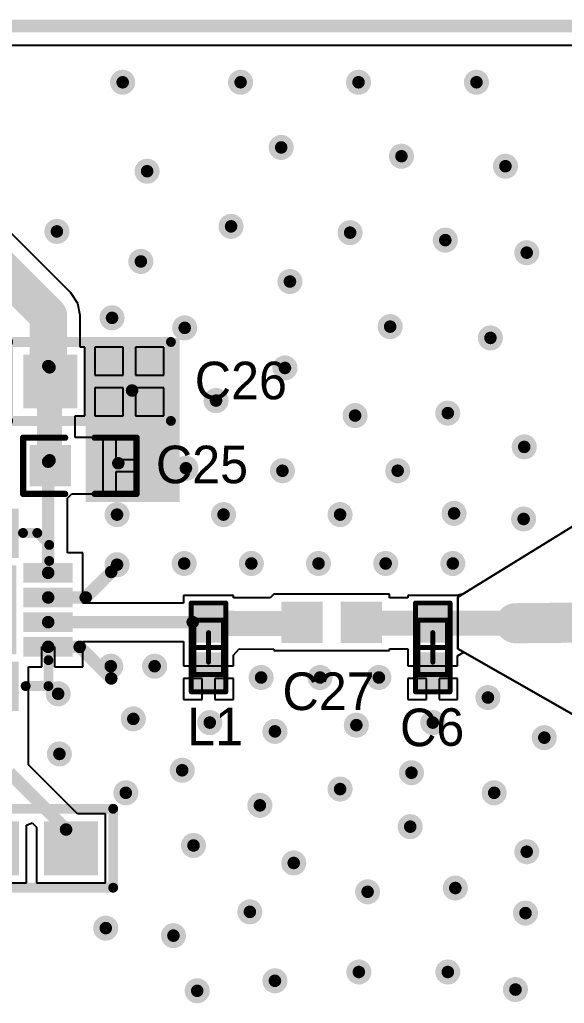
# Model space of a CAD drawing. Header units: millimetres. Extents: x 290 to 416, y 396 to 474.
# Drawn here: x 375.9 to 386.94, y 453.52 to 473.45 of the extents above; entities that cross this region are included whole.
import ezdxf

# ---------------------------------------------------------------- set-up
doc = ezdxf.new("R2010")
doc.units = ezdxf.units.MM
for name, color, linetype in [('BottomLayer', 5, 'Continuous'), ('BottomSolder', 6, 'Continuous'), ('KeepOutLayer', 6, 'Continuous'), ('Mechanical13', 56, 'Continuous'), ('Mechanical15', 56, 'Continuous'), ('MultiLayer', 9, 'Continuous'), ('TopLayer', 1, 'Continuous'), ('TopOverlay', 2, 'Continuous'), ('TopPaste', 8, 'Continuous'), ('TopSolder', 216, 'Continuous'), ('ViaHoleLayer', 16, 'Continuous')]:
    doc.layers.add(name, color=color, linetype=linetype)

# ---------------------------------------------------------------- blocks, each defined once
blk = doc.blocks.new('0402_20')
at = {"layer": 'TopLayer'}
for points in [[(0.42, -2.369), (0.42, -1.734), (-0.215, -2.369), (-0.215, -1.734)], [(0.42, -3.568), (0.42, -2.933), (-0.215, -3.568), (-0.215, -2.933)]]:
    blk.add_solid(points, dxfattribs=at)
at = {"layer": 'TopOverlay', "const_width": 0.127}
for points in [[(-0.47, -1.5), (-0.47, -2.351)], [(-0.47, -1.5), (0.67, -1.5)], [(0.67, -1.5), (0.67, -2.351)], [(-0.47, -2.951), (-0.47, -3.8)], [(0.67, -2.951), (0.67, -3.8)], [(-0.47, -3.8), (0.67, -3.8)]]:
    blk.add_lwpolyline(points, dxfattribs=at)
at = {"layer": 'TopOverlay', "const_width": 0.0635}
for points in [[(-0.502, -1.5, 1), (-0.438, -1.5, 1)], [(-0.502, -1.5, 1), (-0.438, -1.5, 1)], [(0.638, -1.5, 1), (0.702, -1.5, 1)], [(0.638, -1.5, 1), (0.702, -1.5, 1)], [(-0.502, -2.351, 1), (-0.438, -2.351, 1)], [(0.638, -2.351, 1), (0.702, -2.351, 1)], [(-0.502, -2.951, 1), (-0.438, -2.951, 1)], [(0.638, -2.951, 1), (0.702, -2.951, 1)], [(-0.502, -3.8, 1), (-0.438, -3.8, 1)], [(-0.502, -3.8, 1), (-0.438, -3.8, 1)], [(0.638, -3.8, 1), (0.702, -3.8, 1)], [(0.638, -3.8, 1), (0.702, -3.8, 1)]]:
    blk.add_lwpolyline(points, format="xyb", close=True, dxfattribs=at)
at = {"layer": 'TopPaste'}
for points in [[(0.42, -2.369), (0.42, -1.734), (-0.215, -2.369), (-0.215, -1.734)], [(0.42, -3.568), (0.42, -2.933), (-0.215, -3.568), (-0.215, -2.933)]]:
    blk.add_solid(points, dxfattribs=at)
at = {"layer": 'TopSolder'}
for points in [[(0.522, -2.47), (0.522, -1.632), (-0.316, -2.47), (-0.316, -1.632)], [(0.522, -3.67), (0.522, -2.832), (-0.316, -3.67), (-0.316, -2.832)]]:
    blk.add_solid(points, dxfattribs=at)
blk = doc.blocks.new('0603_21')
at = {"layer": 'TopLayer'}
for points in [[(0.553, -1.201), (0.553, -0.312), (-0.336, -1.201), (-0.336, -0.312)], [(0.553, -2.8), (0.553, -1.911), (-0.336, -2.8), (-0.336, -1.911)]]:
    blk.add_solid(points, dxfattribs=at)
at = {"layer": 'TopOverlay', "const_width": 0.2}
for points in [[(-0.692, 0.1), (0.908, 0.1)], [(-0.692, 0.1), (-0.692, -3.2)], [(0.908, 0.1), (0.908, -3.2)], [(-0.692, -3.2), (0.908, -3.2)]]:
    blk.add_lwpolyline(points, dxfattribs=at)
at = {"layer": 'TopOverlay', "const_width": 0.1}
for points in [[(-0.742, 0.1, 1), (-0.642, 0.1, 1)], [(-0.742, 0.1, 1), (-0.642, 0.1, 1)], [(0.858, 0.1, 1), (0.958, 0.1, 1)], [(0.858, 0.1, 1), (0.958, 0.1, 1)], [(-0.742, -3.2, 1), (-0.642, -3.2, 1)], [(-0.742, -3.2, 1), (-0.642, -3.2, 1)], [(0.858, -3.2, 1), (0.958, -3.2, 1)], [(0.858, -3.2, 1), (0.958, -3.2, 1)]]:
    blk.add_lwpolyline(points, format="xyb", close=True, dxfattribs=at)
at = {"layer": 'TopPaste'}
for points in [[(0.553, -1.201), (0.553, -0.312), (-0.336, -1.201), (-0.336, -0.312)], [(0.553, -2.8), (0.553, -1.911), (-0.336, -2.8), (-0.336, -1.911)]]:
    blk.add_solid(points, dxfattribs=at)
at = {"layer": 'TopSolder'}
for points in [[(0.654, -1.302), (0.654, -0.21), (-0.438, -1.302), (-0.438, -0.21)], [(0.654, -2.902), (0.654, -1.81), (-0.438, -2.902), (-0.438, -1.81)]]:
    blk.add_solid(points, dxfattribs=at)
blk = doc.blocks.new('_______0402_22')
at = {"layer": 'TopLayer'}
for points in [[(0.42, -0.413), (0.42, 0.222), (-0.215, -0.413), (-0.215, 0.222)], [(0.42, -1.613), (0.42, -0.978), (-0.215, -1.613), (-0.215, -0.978)]]:
    blk.add_solid(points, dxfattribs=at)
at = {"layer": 'TopPaste'}
for points in [[(0.42, -0.413), (0.42, 0.222), (-0.215, -0.413), (-0.215, 0.222)], [(0.42, -1.613), (0.42, -0.978), (-0.215, -1.613), (-0.215, -0.978)]]:
    blk.add_solid(points, dxfattribs=at)
at = {"layer": 'TopSolder'}
for points in [[(0.522, -0.514), (0.522, 0.324), (-0.316, -0.514), (-0.316, 0.324)], [(0.522, -1.714), (0.522, -0.876), (-0.316, -1.714), (-0.316, -0.876)]]:
    blk.add_solid(points, dxfattribs=at)
blk = doc.blocks.new('0603_27')
at = {"layer": 'TopLayer'}
for points in [[(0.553, -1.201), (0.553, -0.312), (-0.336, -1.201), (-0.336, -0.312)], [(0.553, -2.8), (0.553, -1.911), (-0.336, -2.8), (-0.336, -1.911)]]:
    blk.add_solid(points, dxfattribs=at)
at = {"layer": 'TopOverlay', "const_width": 0.2}
for points in [[(0.908, 0.1), (-0.692, 0.1)], [(-0.692, -3.2), (-0.692, 0.1)], [(0.908, -3.2), (0.908, 0.1)], [(0.908, -3.2), (-0.692, -3.2)]]:
    blk.add_lwpolyline(points, dxfattribs=at)
at = {"layer": 'TopOverlay', "const_width": 0.1}
for points in [[(-0.742, 0.1, 1), (-0.642, 0.1, 1)], [(-0.742, 0.1, 1), (-0.642, 0.1, 1)], [(0.858, 0.1, 1), (0.958, 0.1, 1)], [(0.858, 0.1, 1), (0.958, 0.1, 1)], [(-0.742, -3.2, 1), (-0.642, -3.2, 1)], [(-0.742, -3.2, 1), (-0.642, -3.2, 1)], [(0.858, -3.2, 1), (0.958, -3.2, 1)], [(0.858, -3.2, 1), (0.958, -3.2, 1)]]:
    blk.add_lwpolyline(points, format="xyb", close=True, dxfattribs=at)
at = {"layer": 'TopPaste'}
for points in [[(0.553, -1.201), (0.553, -0.312), (-0.336, -1.201), (-0.336, -0.312)], [(0.553, -2.8), (0.553, -1.911), (-0.336, -2.8), (-0.336, -1.911)]]:
    blk.add_solid(points, dxfattribs=at)
at = {"layer": 'TopSolder'}
for points in [[(0.654, -1.302), (0.654, -0.21), (-0.438, -1.302), (-0.438, -0.21)], [(0.654, -2.902), (0.654, -1.81), (-0.438, -2.902), (-0.438, -1.81)]]:
    blk.add_solid(points, dxfattribs=at)
blk = doc.blocks.new('QFN16_38')
at = {"layer": 'TopLayer'}
for points in [[(-0.596, 1.085), (-0.596, 1.985), (-0.896, 1.085), (-0.896, 1.985)], [(-0.096, 1.085), (-0.096, 1.985), (-0.396, 1.085), (-0.396, 1.985)], [(0.404, 1.085), (0.404, 1.985), (0.104, 1.085), (0.104, 1.985)], [(0.904, 1.085), (0.904, 1.985), (0.604, 1.085), (0.604, 1.985)], [(-1.096, 0.885), (-1.996, 0.885), (-1.096, 0.585), (-1.996, 0.585)], [(2.004, 0.885), (1.104, 0.885), (2.004, 0.585), (1.104, 0.585)], [(0.804, -0.815), (0.804, 0.785), (-0.796, -0.815), (-0.796, 0.785)], [(-1.096, 0.385), (-1.996, 0.385), (-1.096, 0.085), (-1.996, 0.085)], [(2.004, 0.385), (1.104, 0.385), (2.004, 0.085), (1.104, 0.085)], [(-1.096, -0.115), (-1.996, -0.115), (-1.096, -0.415), (-1.996, -0.415)], [(2.004, -0.115), (1.104, -0.115), (2.004, -0.415), (1.104, -0.415)], [(-1.096, -0.615), (-1.996, -0.615), (-1.096, -0.915), (-1.996, -0.915)], [(2.004, -0.615), (1.104, -0.615), (2.004, -0.915), (1.104, -0.915)], [(-0.596, -2.015), (-0.596, -1.115), (-0.896, -2.015), (-0.896, -1.115)], [(-0.096, -2.015), (-0.096, -1.115), (-0.396, -2.015), (-0.396, -1.115)], [(0.404, -2.015), (0.404, -1.115), (0.104, -2.015), (0.104, -1.115)], [(0.904, -2.015), (0.904, -1.115), (0.604, -2.015), (0.604, -1.115)]]:
    blk.add_solid(points, dxfattribs=at)
at = {"layer": 'TopOverlay', "const_width": 0.2}
for points in [[(-1.554, 1.315), (-1.312, 1.557)], [(-0.987, 1.557), (-1.312, 1.557)], [(1.55, 1.541), (1.024, 1.541)], [(1.55, 1.079), (1.55, 1.541)], [(-1.554, 1.025), (-1.554, 1.315)], [(-1.542, -1.578), (-1.542, -1.054)], [(1.559, -1.568), (1.559, -1.091)], [(-1.032, -1.578), (-1.542, -1.578)], [(1.559, -1.568), (1.016, -1.568)]]:
    blk.add_lwpolyline(points, dxfattribs=at)
at = {"layer": 'TopOverlay', "const_width": 0.1}
for points in [[(-1.362, 1.557, 1), (-1.262, 1.557, 1)], [(-1.362, 1.557, 1), (-1.262, 1.557, 1)], [(-1.037, 1.557, 1), (-0.937, 1.557, 1)], [(0.974, 1.541, 1), (1.074, 1.541, 1)], [(1.5, 1.541, 1), (1.6, 1.541, 1)], [(1.5, 1.541, 1), (1.6, 1.541, 1)], [(-1.604, 1.315, 1), (-1.504, 1.315, 1)], [(-1.604, 1.315, 1), (-1.504, 1.315, 1)], [(-1.604, 1.025, 1), (-1.504, 1.025, 1)], [(1.5, 1.079, 1), (1.6, 1.079, 1)], [(-1.592, -1.054, 1), (-1.492, -1.054, 1)], [(1.509, -1.091, 1), (1.609, -1.091, 1)], [(-1.592, -1.578, 1), (-1.492, -1.578, 1)], [(-1.592, -1.578, 1), (-1.492, -1.578, 1)], [(-1.082, -1.578, 1), (-0.982, -1.578, 1)], [(0.966, -1.568, 1), (1.066, -1.568, 1)], [(1.509, -1.568, 1), (1.609, -1.568, 1)], [(1.509, -1.568, 1), (1.609, -1.568, 1)]]:
    blk.add_lwpolyline(points, format="xyb", close=True, dxfattribs=at)
at = {"layer": 'TopPaste'}
blk.add_solid([(0.804, -0.815), (0.804, 0.785), (-0.796, -0.815), (-0.796, 0.785)], dxfattribs=at)
at = {"layer": 'TopSolder'}
for points in [[(-0.546, 1.035), (-0.546, 2.035), (-0.946, 1.035), (-0.946, 2.035)], [(-0.046, 1.035), (-0.046, 2.035), (-0.446, 1.035), (-0.446, 2.035)], [(0.454, 1.035), (0.454, 2.035), (0.054, 1.035), (0.054, 2.035)], [(0.954, 1.035), (0.954, 2.035), (0.554, 1.035), (0.554, 2.035)], [(-1.046, 0.935), (-2.046, 0.935), (-1.046, 0.535), (-2.046, 0.535)], [(0.906, -0.916), (0.906, 0.887), (-0.898, -0.916), (-0.898, 0.887)], [(1.054, 0.535), (2.054, 0.535), (1.054, 0.935), (2.054, 0.935)], [(-1.046, 0.435), (-2.046, 0.435), (-1.046, 0.035), (-2.046, 0.035)], [(1.054, 0.035), (2.054, 0.035), (1.054, 0.435), (2.054, 0.435)], [(-1.046, -0.065), (-2.046, -0.065), (-1.046, -0.465), (-2.046, -0.465)], [(1.054, -0.465), (2.054, -0.465), (1.054, -0.065), (2.054, -0.065)], [(-1.046, -0.565), (-2.046, -0.565), (-1.046, -0.965), (-2.046, -0.965)], [(1.054, -0.965), (2.054, -0.965), (1.054, -0.565), (2.054, -0.565)], [(-0.946, -1.065), (-0.946, -2.065), (-0.546, -1.065), (-0.546, -2.065)], [(-0.446, -1.065), (-0.446, -2.065), (-0.046, -1.065), (-0.046, -2.065)], [(0.054, -1.065), (0.054, -2.065), (0.454, -1.065), (0.454, -2.065)], [(0.554, -1.065), (0.554, -2.065), (0.954, -1.065), (0.954, -2.065)]]:
    blk.add_solid(points, dxfattribs=at)
blk = doc.blocks.new('0402_48')
at = {"layer": 'Mechanical13', "const_width": 0.1}
for points in [[(-0.55, 0.3), (0.55, 0.3)], [(-0.55, 0.3), (-0.55, -0.3)], [(0.55, 0.3), (0.55, -0.3)], [(-0.55, -0.3), (0.55, -0.3)]]:
    blk.add_lwpolyline(points, dxfattribs=at)
at = {"layer": 'Mechanical13', "const_width": 0.05}
for points in [[(-0.575, 0.3, 1), (-0.525, 0.3, 1)], [(-0.575, 0.3, 1), (-0.525, 0.3, 1)], [(0.525, 0.3, 1), (0.575, 0.3, 1)], [(0.525, 0.3, 1), (0.575, 0.3, 1)], [(-0.575, -0.3, 1), (-0.525, -0.3, 1)], [(-0.575, -0.3, 1), (-0.525, -0.3, 1)], [(0.525, -0.3, 1), (0.575, -0.3, 1)], [(0.525, -0.3, 1), (0.575, -0.3, 1)]]:
    blk.add_lwpolyline(points, format="xyb", close=True, dxfattribs=at)
at = {"layer": 'Mechanical15', "const_width": 0.1}
for points in [[(-0.9, 0.35), (0.9, 0.35)], [(-0.9, 0.35), (-0.9, -0.35)], [(0.9, 0.35), (0.9, -0.35)], [(0, 0.3), (0, -0.3)], [(-0.3, 0), (0.3, 0)], [(-0.9, -0.35), (0.9, -0.35)]]:
    blk.add_lwpolyline(points, dxfattribs=at)
at = {"layer": 'Mechanical15', "const_width": 0.05}
for points in [[(-0.925, 0.35, 1), (-0.875, 0.35, 1)], [(-0.925, 0.35, 1), (-0.875, 0.35, 1)], [(0.875, 0.35, 1), (0.925, 0.35, 1)], [(0.875, 0.35, 1), (0.925, 0.35, 1)], [(-0.025, 0.3, 1), (0.025, 0.3, 1)], [(-0.325, 0, 1), (-0.275, 0, 1)], [(0.275, 0, 1), (0.325, 0, 1)], [(-0.925, -0.35, 1), (-0.875, -0.35, 1)], [(-0.925, -0.35, 1), (-0.875, -0.35, 1)], [(-0.025, -0.3, 1), (0.025, -0.3, 1)], [(0.875, -0.35, 1), (0.925, -0.35, 1)], [(0.875, -0.35, 1), (0.925, -0.35, 1)]]:
    blk.add_lwpolyline(points, format="xyb", close=True, dxfattribs=at)
at = {"layer": 'TopLayer'}
for points in [[(-0.2, -0.25), (-0.2, 0.25), (-0.8, -0.25), (-0.8, 0.25)], [(0.8, -0.25), (0.8, 0.25), (0.2, -0.25), (0.2, 0.25)]]:
    blk.add_solid(points, dxfattribs=at)
at = {"layer": 'TopPaste'}
for points in [[(-0.2, -0.25), (-0.2, 0.25), (-0.8, -0.25), (-0.8, 0.25)], [(0.8, -0.25), (0.8, 0.25), (0.2, -0.25), (0.2, 0.25)]]:
    blk.add_solid(points, dxfattribs=at)
at = {"layer": 'TopSolder'}
for points in [[(-0.098, -0.352), (-0.098, 0.352), (-0.902, -0.352), (-0.902, 0.352)], [(0.902, -0.352), (0.902, 0.352), (0.098, -0.352), (0.098, 0.352)]]:
    blk.add_solid(points, dxfattribs=at)
blk = doc.blocks.new('0402_49')
at = {"layer": 'Mechanical13', "const_width": 0.1}
for points in [[(-0.55, 0.3), (0.55, 0.3)], [(-0.55, 0.3), (-0.55, -0.3)], [(0.55, 0.3), (0.55, -0.3)], [(-0.55, -0.3), (0.55, -0.3)]]:
    blk.add_lwpolyline(points, dxfattribs=at)
at = {"layer": 'Mechanical13', "const_width": 0.05}
for points in [[(-0.575, 0.3, 1), (-0.525, 0.3, 1)], [(-0.575, 0.3, 1), (-0.525, 0.3, 1)], [(0.525, 0.3, 1), (0.575, 0.3, 1)], [(0.525, 0.3, 1), (0.575, 0.3, 1)], [(-0.575, -0.3, 1), (-0.525, -0.3, 1)], [(-0.575, -0.3, 1), (-0.525, -0.3, 1)], [(0.525, -0.3, 1), (0.575, -0.3, 1)], [(0.525, -0.3, 1), (0.575, -0.3, 1)]]:
    blk.add_lwpolyline(points, format="xyb", close=True, dxfattribs=at)
at = {"layer": 'Mechanical15', "const_width": 0.1}
for points in [[(-0.9, 0.35), (0.9, 0.35)], [(-0.9, 0.35), (-0.9, -0.35)], [(0.9, 0.35), (0.9, -0.35)], [(0, 0.3), (0, -0.3)], [(-0.3, 0), (0.3, 0)], [(-0.9, -0.35), (0.9, -0.35)]]:
    blk.add_lwpolyline(points, dxfattribs=at)
at = {"layer": 'Mechanical15', "const_width": 0.05}
for points in [[(-0.925, 0.35, 1), (-0.875, 0.35, 1)], [(-0.925, 0.35, 1), (-0.875, 0.35, 1)], [(0.875, 0.35, 1), (0.925, 0.35, 1)], [(0.875, 0.35, 1), (0.925, 0.35, 1)], [(-0.025, 0.3, 1), (0.025, 0.3, 1)], [(-0.325, 0, 1), (-0.275, 0, 1)], [(0.275, 0, 1), (0.325, 0, 1)], [(-0.925, -0.35, 1), (-0.875, -0.35, 1)], [(-0.925, -0.35, 1), (-0.875, -0.35, 1)], [(-0.025, -0.3, 1), (0.025, -0.3, 1)], [(0.875, -0.35, 1), (0.925, -0.35, 1)], [(0.875, -0.35, 1), (0.925, -0.35, 1)]]:
    blk.add_lwpolyline(points, format="xyb", close=True, dxfattribs=at)
at = {"layer": 'TopLayer'}
for points in [[(-0.2, -0.25), (-0.2, 0.25), (-0.8, -0.25), (-0.8, 0.25)], [(0.8, -0.25), (0.8, 0.25), (0.2, -0.25), (0.2, 0.25)]]:
    blk.add_solid(points, dxfattribs=at)
at = {"layer": 'TopPaste'}
for points in [[(-0.2, -0.25), (-0.2, 0.25), (-0.8, -0.25), (-0.8, 0.25)], [(0.8, -0.25), (0.8, 0.25), (0.2, -0.25), (0.2, 0.25)]]:
    blk.add_solid(points, dxfattribs=at)
at = {"layer": 'TopSolder'}
for points in [[(-0.098, -0.352), (-0.098, 0.352), (-0.902, -0.352), (-0.902, 0.352)], [(0.902, -0.352), (0.902, 0.352), (0.098, -0.352), (0.098, 0.352)]]:
    blk.add_solid(points, dxfattribs=at)

msp = doc.modelspace()

# ---------------------------------------------------------------- linework, layer by layer
at = {"layer": 'BottomLayer'}
for p, q in [((294.394, 472.939), (388.315, 472.939)), ((384.785, 461.747), (388.315, 463.931)), ((388.315, 463.931), (384.785, 461.747)), ((384.785, 460.705), (384.785, 461.747)), ((384.785, 461.747), (384.785, 460.705)), ((388.341, 458.673), (384.785, 460.705)), ((384.785, 460.705), (388.315, 458.688))]:
    msp.add_line(p, q, dxfattribs=at)
at = {"layer": 'BottomLayer', "const_width": 0.254}
for points in [[(377.862, 472.186, 1), (378.116, 472.186, 1)], [(380.253, 472.186, 1), (380.507, 472.186, 1)], [(382.644, 472.186, 1), (382.898, 472.186, 1)], [(385.035, 472.186, 1), (385.289, 472.186, 1)], [(381.076, 470.865, 1), (381.33, 470.865, 1)], [(383.515, 470.687, 1), (383.769, 470.687, 1)], [(385.623, 470.484, 1), (385.877, 470.484, 1)], [(378.358, 470.383, 1), (378.612, 470.383, 1)], [(376.53, 469.163, 1), (376.784, 469.163, 1)], [(380.06, 469.265, 1), (380.314, 469.265, 1)], [(382.473, 469.138, 1), (382.727, 469.138, 1)], [(384.404, 468.986, 1), (384.658, 468.986, 1)], [(386.055, 468.732, 1), (386.309, 468.732, 1)], [(378.231, 468.554, 1), (378.485, 468.554, 1)], [(381.254, 468.147, 1), (381.508, 468.147, 1)], [(377.647, 467.411, 1), (377.901, 467.411, 1)], [(379.12, 467.208, 1), (379.374, 467.208, 1)], [(383.286, 467.233, 1), (383.54, 467.233, 1)], [(385.318, 467.004, 1), (385.572, 467.004, 1)], [(381.152, 466.395, 1), (381.406, 466.395, 1)], [(378.054, 465.938, 1), (378.308, 465.938, 1)], [(379.755, 465.734, 1), (380.009, 465.734, 1)], [(382.575, 465.43, 1), (382.829, 465.43, 1)], [(384.454, 465.48, 1), (384.708, 465.48, 1)], [(386.004, 464.795, 1), (386.258, 464.795, 1)], [(377.774, 464.464, 1), (378.028, 464.464, 1)], [(379.146, 464.363, 1), (379.4, 464.363, 1)], [(381.102, 464.312, 1), (381.356, 464.312, 1)], [(383.438, 464.312, 1), (383.692, 464.312, 1)], [(377.749, 463.423, 1), (378.003, 463.423, 1)], [(379.908, 463.423, 1), (380.162, 463.423, 1)], [(382.27, 463.423, 1), (382.524, 463.423, 1)], [(384.581, 463.448, 1), (384.835, 463.448, 1)], [(385.991, 463.334, 1), (386.245, 463.334, 1)], [(377.749, 462.407, 1), (378.003, 462.407, 1)], [(379.11, 462.432, 1), (379.364, 462.432, 1)], [(380.472, 462.432, 1), (380.726, 462.432, 1)], [(381.833, 462.432, 1), (382.087, 462.432, 1)], [(383.195, 462.432, 1), (383.449, 462.432, 1)], [(384.556, 462.432, 1), (384.81, 462.432, 1)], [(377.622, 460.35, 1), (377.876, 460.35, 1)], [(378.511, 460.35, 1), (378.765, 460.35, 1)], [(380.67, 460.121, 1), (380.924, 460.121, 1)], [(381.864, 460.121, 1), (382.118, 460.121, 1)], [(383.057, 460.121, 1), (383.311, 460.121, 1)], [(376.555, 459.791, 1), (376.809, 459.791, 1)], [(385.267, 459.715, 1), (385.521, 459.715, 1)], [(378.079, 459.283, 1), (378.333, 459.283, 1)], [(379.628, 459.207, 1), (379.882, 459.207, 1)], [(382.6, 459.156, 1), (382.854, 459.156, 1)], [(384.15, 459.207, 1), (384.404, 459.207, 1)], [(380.949, 459.029, 1), (381.203, 459.029, 1)], [(386.41, 458.902, 1), (386.664, 458.902, 1)], [(376.58, 458.572, 1), (376.834, 458.572, 1)], [(379.07, 458.241, 1), (379.324, 458.241, 1)], [(383.718, 458.191, 1), (383.972, 458.191, 1)], [(377.927, 457.784, 1), (378.181, 457.784, 1)], [(382.27, 457.86, 1), (382.524, 457.86, 1)], [(385.394, 457.784, 1), (385.648, 457.784, 1)], [(380.644, 457.53, 1), (380.898, 457.53, 1)], [(383.692, 457.098, 1), (383.946, 457.098, 1)], [(379.298, 456.717, 1), (379.552, 456.717, 1)], [(386.055, 456.59, 1), (386.309, 456.59, 1)], [(381.33, 456.362, 1), (381.584, 456.362, 1)], [(382.829, 455.778, 1), (383.083, 455.778, 1)], [(384.607, 455.854, 1), (384.861, 455.854, 1)], [(380.441, 455.371, 1), (380.695, 455.371, 1)], [(386.029, 455.346, 1), (386.283, 455.346, 1)], [(377.52, 455.041, 1), (377.774, 455.041, 1)], [(378.892, 454.889, 1), (379.146, 454.889, 1)], [(382.651, 454.152, 1), (382.905, 454.152, 1)], [(384.454, 454.152, 1), (384.708, 454.152, 1)], [(380.949, 453.974, 1), (381.203, 453.974, 1)], [(379.374, 453.771, 1), (379.628, 453.771, 1)], [(385.826, 453.796, 1), (386.08, 453.796, 1)]]:
    msp.add_lwpolyline(points, format="xyb", close=True, dxfattribs=at)
at = {"layer": 'BottomSolder', "const_width": 0.356}
for points in [[(378.003, 465.938, 1), (378.358, 465.938, 1)], [(377.723, 464.464, 1), (378.079, 464.464, 1)]]:
    msp.add_lwpolyline(points, format="xyb", close=True, dxfattribs=at)
at = {"layer": 'KeepOutLayer', "const_width": 0.254}
msp.add_lwpolyline([(292.917, 473.328), (407.949, 473.328)], dxfattribs=at)
at = {"layer": 'MultiLayer', "const_width": 0.254}
for points in [[(377.862, 472.186, 1), (378.116, 472.186, 1)], [(380.253, 472.186, 1), (380.507, 472.186, 1)], [(382.644, 472.186, 1), (382.898, 472.186, 1)], [(385.035, 472.186, 1), (385.289, 472.186, 1)], [(381.076, 470.865, 1), (381.33, 470.865, 1)], [(383.515, 470.687, 1), (383.769, 470.687, 1)], [(385.623, 470.484, 1), (385.877, 470.484, 1)], [(378.358, 470.383, 1), (378.612, 470.383, 1)], [(376.53, 469.163, 1), (376.784, 469.163, 1)], [(380.06, 469.265, 1), (380.314, 469.265, 1)], [(382.473, 469.138, 1), (382.727, 469.138, 1)], [(384.404, 468.986, 1), (384.658, 468.986, 1)], [(386.055, 468.732, 1), (386.309, 468.732, 1)], [(378.231, 468.554, 1), (378.485, 468.554, 1)], [(381.254, 468.147, 1), (381.508, 468.147, 1)], [(377.647, 467.411, 1), (377.901, 467.411, 1)], [(379.12, 467.208, 1), (379.374, 467.208, 1)], [(383.286, 467.233, 1), (383.54, 467.233, 1)], [(385.318, 467.004, 1), (385.572, 467.004, 1)], [(381.152, 466.395, 1), (381.406, 466.395, 1)], [(378.054, 465.938, 1), (378.308, 465.938, 1)], [(379.755, 465.734, 1), (380.009, 465.734, 1)], [(382.575, 465.43, 1), (382.829, 465.43, 1)], [(384.454, 465.48, 1), (384.708, 465.48, 1)], [(386.004, 464.795, 1), (386.258, 464.795, 1)], [(377.774, 464.464, 1), (378.028, 464.464, 1)], [(379.146, 464.363, 1), (379.4, 464.363, 1)], [(381.102, 464.312, 1), (381.356, 464.312, 1)], [(383.438, 464.312, 1), (383.692, 464.312, 1)], [(377.749, 463.423, 1), (378.003, 463.423, 1)], [(379.908, 463.423, 1), (380.162, 463.423, 1)], [(382.27, 463.423, 1), (382.524, 463.423, 1)], [(384.581, 463.448, 1), (384.835, 463.448, 1)], [(385.991, 463.334, 1), (386.245, 463.334, 1)], [(377.749, 462.407, 1), (378.003, 462.407, 1)], [(379.11, 462.432, 1), (379.364, 462.432, 1)], [(380.472, 462.432, 1), (380.726, 462.432, 1)], [(381.833, 462.432, 1), (382.087, 462.432, 1)], [(383.195, 462.432, 1), (383.449, 462.432, 1)], [(384.556, 462.432, 1), (384.81, 462.432, 1)], [(377.622, 460.35, 1), (377.876, 460.35, 1)], [(378.511, 460.35, 1), (378.765, 460.35, 1)], [(380.67, 460.121, 1), (380.924, 460.121, 1)], [(381.864, 460.121, 1), (382.118, 460.121, 1)], [(383.057, 460.121, 1), (383.311, 460.121, 1)], [(376.555, 459.791, 1), (376.809, 459.791, 1)], [(385.267, 459.715, 1), (385.521, 459.715, 1)], [(378.079, 459.283, 1), (378.333, 459.283, 1)], [(379.628, 459.207, 1), (379.882, 459.207, 1)], [(382.6, 459.156, 1), (382.854, 459.156, 1)], [(384.15, 459.207, 1), (384.404, 459.207, 1)], [(380.949, 459.029, 1), (381.203, 459.029, 1)], [(386.41, 458.902, 1), (386.664, 458.902, 1)], [(376.58, 458.572, 1), (376.834, 458.572, 1)], [(379.07, 458.241, 1), (379.324, 458.241, 1)], [(383.718, 458.191, 1), (383.972, 458.191, 1)], [(377.927, 457.784, 1), (378.181, 457.784, 1)], [(382.27, 457.86, 1), (382.524, 457.86, 1)], [(385.394, 457.784, 1), (385.648, 457.784, 1)], [(380.644, 457.53, 1), (380.898, 457.53, 1)], [(383.692, 457.098, 1), (383.946, 457.098, 1)], [(379.298, 456.717, 1), (379.552, 456.717, 1)], [(386.055, 456.59, 1), (386.309, 456.59, 1)], [(381.33, 456.362, 1), (381.584, 456.362, 1)], [(382.829, 455.778, 1), (383.083, 455.778, 1)], [(384.607, 455.854, 1), (384.861, 455.854, 1)], [(380.441, 455.371, 1), (380.695, 455.371, 1)], [(386.029, 455.346, 1), (386.283, 455.346, 1)], [(377.52, 455.041, 1), (377.774, 455.041, 1)], [(378.892, 454.889, 1), (379.146, 454.889, 1)], [(382.651, 454.152, 1), (382.905, 454.152, 1)], [(384.454, 454.152, 1), (384.708, 454.152, 1)], [(380.949, 453.974, 1), (381.203, 453.974, 1)], [(379.374, 453.771, 1), (379.628, 453.771, 1)], [(385.826, 453.796, 1), (386.08, 453.796, 1)]]:
    msp.add_lwpolyline(points, format="xyb", close=True, dxfattribs=at)
at = {"layer": 'TopLayer'}
for p, q in [((294.394, 472.939), (388.315, 472.939)), ((376.941, 467.915), (374.27, 470.586)), ((377.081, 467.705), (376.941, 467.915)), ((377.13, 467.458), (377.081, 467.705)), ((377.13, 466.82), (377.13, 467.458)), ((377.222, 466.82), (377.13, 466.82)), ((377.222, 465.423), (377.222, 466.82)), ((377.997, 466.82), (377.425, 466.82)), ((377.425, 466.82), (377.425, 466.249)), ((377.997, 466.249), (377.997, 466.82)), ((378.822, 466.82), (378.251, 466.82)), ((378.251, 466.82), (378.251, 466.249)), ((378.822, 466.249), (378.822, 466.82)), ((377.425, 466.249), (377.997, 466.249)), ((378.251, 466.249), (378.822, 466.249)), ((377.997, 465.995), (377.425, 465.995)), ((377.425, 465.995), (377.425, 465.423)), ((377.997, 465.423), (377.997, 465.995)), ((378.822, 465.995), (378.251, 465.995)), ((378.251, 465.995), (378.251, 465.423)), ((378.822, 465.423), (378.822, 465.995)), ((377.026, 464.989), (377.026, 465.423)), ((377.026, 465.423), (377.222, 465.423)), ((377.425, 465.423), (377.997, 465.423)), ((378.251, 465.423), (378.822, 465.423)), ((377.152, 464.986), (377.026, 464.989)), ((377.222, 464.986), (377.152, 464.986)), ((377.596, 464.986), (377.222, 464.986)), ((377.596, 464.415), (377.596, 464.986)), ((378.295, 464.986), (377.85, 464.986)), ((377.85, 464.986), (377.85, 464.542)), ((378.295, 464.542), (378.295, 464.986)), ((377.596, 463.843), (377.596, 464.415)), ((377.85, 464.542), (378.295, 464.542)), ((378.295, 464.288), (377.85, 464.288)), ((377.85, 464.288), (377.85, 463.843)), ((378.295, 463.843), (378.295, 464.288)), ((376.868, 463.754), (376.958, 463.843)), ((376.868, 462.647), (376.868, 463.754)), ((376.958, 463.843), (377.095, 463.843)), ((377.095, 463.843), (377.222, 463.843)), ((377.222, 463.843), (377.596, 463.843)), ((377.85, 463.843), (378.295, 463.843)), ((384.785, 461.747), (388.315, 463.931)), ((388.315, 463.931), (384.895, 461.815)), ((377.183, 462.647), (376.868, 462.647)), ((377.183, 461.631), (377.183, 462.647)), ((380.234, 461.785), (379.226, 461.785)), ((379.226, 461.785), (379.226, 461.631)), ((380.234, 461.736), (380.234, 461.785)), ((381.057, 461.811), (380.979, 461.733)), ((381.057, 461.811), (381.057, 461.811)), ((382.13, 461.811), (381.057, 461.811)), ((382.257, 461.811), (382.13, 461.811)), ((382.327, 461.811), (382.257, 461.811)), ((383.4, 461.811), (382.327, 461.811)), ((383.4, 461.739), (383.4, 461.811)), ((384.781, 461.785), (383.773, 461.785)), ((383.773, 461.785), (383.773, 461.739)), ((384.895, 461.815), (384.781, 461.785)), ((384.781, 461.785), (384.781, 461.785)), ((379.226, 461.631), (377.183, 461.631)), ((380.979, 461.733), (380.234, 461.736)), ((383.773, 461.739), (383.4, 461.739)), ((384.785, 460.705), (384.785, 461.747)), ((377.183, 460.339), (377.183, 460.854)), ((377.183, 460.854), (379.226, 460.854)), ((379.226, 460.854), (379.226, 460.358)), ((376.352, 460.339), (376.352, 460.743)), ((376.352, 460.743), (376.606, 460.743)), ((376.606, 460.743), (376.606, 460.339)), ((380.234, 460.573), (380.351, 460.7)), ((380.234, 460.358), (380.234, 460.573)), ((380.351, 460.7), (381.057, 460.697)), ((381.057, 460.697), (381.057, 460.668)), ((381.057, 460.668), (382.13, 460.668)), ((382.13, 460.668), (382.2, 460.668)), ((382.2, 460.668), (382.327, 460.668)), ((382.327, 460.668), (383.4, 460.668)), ((383.4, 460.668), (383.4, 460.703)), ((383.4, 460.703), (383.773, 460.703)), ((383.773, 460.703), (383.773, 460.358)), ((384.781, 460.561), (384.908, 460.635)), ((384.781, 460.358), (384.781, 460.561)), ((388.341, 458.673), (384.785, 460.705)), ((384.908, 460.635), (388.315, 458.688)), ((376.083, 459.239), (376.083, 460.339)), ((376.083, 460.339), (376.352, 460.339)), ((376.606, 460.339), (377.183, 460.339)), ((379.226, 460.358), (379.73, 460.358)), ((379.73, 460.358), (380.234, 460.358)), ((383.773, 460.358), (384.277, 460.358)), ((384.277, 460.358), (384.781, 460.358)), ((379.603, 460.104), (379.226, 460.104)), ((379.226, 460.104), (379.226, 459.677)), ((379.603, 459.677), (379.603, 460.104)), ((380.234, 460.104), (379.857, 460.104)), ((379.857, 460.104), (379.857, 459.677)), ((380.234, 459.677), (380.234, 460.104)), ((384.15, 460.104), (383.773, 460.104)), ((383.773, 460.104), (383.773, 459.677)), ((384.15, 459.677), (384.15, 460.104)), ((384.781, 460.104), (384.404, 460.104)), ((384.404, 460.104), (384.404, 459.677)), ((384.781, 459.677), (384.781, 460.104)), ((379.226, 459.677), (379.603, 459.677)), ((379.857, 459.677), (380.234, 459.677)), ((383.773, 459.677), (384.15, 459.677)), ((384.404, 459.677), (384.781, 459.677)), ((376.079, 458.353), (376.079, 459.239)), ((376.079, 459.239), (376.083, 459.239)), ((377.073, 457.359), (376.079, 458.353)), ((376.041, 457.126), (376.158, 457.175)), ((376.158, 457.175), (376.243, 457.089)), ((377.64, 457.359), (377.073, 457.359)), ((377.64, 455.962), (377.64, 457.359)), ((376.041, 455.962), (376.041, 457.126)), ((376.243, 457.089), (376.243, 455.962)), ((374.644, 455.962), (376.041, 455.962)), ((376.243, 455.962), (377.64, 455.962))]:
    msp.add_line(p, q, dxfattribs=at)
for points, const_width in [([(377.862, 472.186, 1), (378.116, 472.186, 1)], 0.254), ([(380.253, 472.186, 1), (380.507, 472.186, 1)], 0.254), ([(382.644, 472.186, 1), (382.898, 472.186, 1)], 0.254), ([(385.035, 472.186, 1), (385.289, 472.186, 1)], 0.254), ([(381.076, 470.865, 1), (381.33, 470.865, 1)], 0.254), ([(383.515, 470.687, 1), (383.769, 470.687, 1)], 0.254), ([(385.623, 470.484, 1), (385.877, 470.484, 1)], 0.254), ([(378.358, 470.383, 1), (378.612, 470.383, 1)], 0.254), ([(376.53, 469.163, 1), (376.784, 469.163, 1)], 0.254), ([(380.06, 469.265, 1), (380.314, 469.265, 1)], 0.254), ([(382.473, 469.138, 1), (382.727, 469.138, 1)], 0.254), ([(384.404, 468.986, 1), (384.658, 468.986, 1)], 0.254), ([(386.055, 468.732, 1), (386.309, 468.732, 1)], 0.254), ([(378.231, 468.554, 1), (378.485, 468.554, 1)], 0.254), ([(381.254, 468.147, 1), (381.508, 468.147, 1)], 0.254), ([(376.292, 467.458, 1), (376.673, 467.458, 1)], 0.381), ([(376.292, 467.458, 1), (376.673, 467.458, 1)], 0.381), ([(377.647, 467.411, 1), (377.901, 467.411, 1)], 0.254), ([(379.12, 467.208, 1), (379.374, 467.208, 1)], 0.254), ([(383.286, 467.233, 1), (383.54, 467.233, 1)], 0.254), ([(385.318, 467.004, 1), (385.572, 467.004, 1)], 0.254), ([(376.292, 466.433, 1), (376.673, 466.433, 1)], 0.381), ([(376.381, 466.408, 1), (376.635, 466.408, 1)], 0.254), ([(376.419, 466.433, 1), (376.546, 466.433, 1)], 0.127), ([(381.152, 466.395, 1), (381.406, 466.395, 1)], 0.254), ([(376.444, 466.408, 1), (376.571, 466.408, 1)], 0.127), ([(378.054, 465.938, 1), (378.308, 465.938, 1)], 0.254), ([(379.755, 465.734, 1), (380.009, 465.734, 1)], 0.254), ([(382.575, 465.43, 1), (382.829, 465.43, 1)], 0.254), ([(384.454, 465.48, 1), (384.708, 465.48, 1)], 0.254), ([(386.004, 464.795, 1), (386.258, 464.795, 1)], 0.254), ([(376.381, 464.523, 1), (376.635, 464.523, 1)], 0.254), ([(376.416, 464.495, 1), (376.543, 464.495, 1)], 0.127), ([(376.416, 464.495, 1), (376.543, 464.495, 1)], 0.127), ([(376.444, 464.523, 1), (376.571, 464.523, 1)], 0.127), ([(377.774, 464.464, 1), (378.028, 464.464, 1)], 0.254), ([(379.146, 464.363, 1), (379.4, 464.363, 1)], 0.254), ([(381.102, 464.312, 1), (381.356, 464.312, 1)], 0.254), ([(383.438, 464.312, 1), (383.692, 464.312, 1)], 0.254), ([(377.749, 463.423, 1), (378.003, 463.423, 1)], 0.254), ([(379.908, 463.423, 1), (380.162, 463.423, 1)], 0.254), ([(382.27, 463.423, 1), (382.524, 463.423, 1)], 0.254), ([(384.581, 463.448, 1), (384.835, 463.448, 1)], 0.254), ([(385.991, 463.334, 1), (386.245, 463.334, 1)], 0.254), ([(377.749, 462.407, 1), (378.003, 462.407, 1)], 0.254), ([(379.11, 462.432, 1), (379.364, 462.432, 1)], 0.254), ([(380.472, 462.432, 1), (380.726, 462.432, 1)], 0.254), ([(381.833, 462.432, 1), (382.087, 462.432, 1)], 0.254), ([(383.195, 462.432, 1), (383.449, 462.432, 1)], 0.254), ([(384.556, 462.432, 1), (384.81, 462.432, 1)], 0.254), ([(376.416, 462.243, 1), (376.543, 462.243, 1)], 0.127), ([(377.695, 462.261, 1), (377.822, 462.261, 1)], 0.127), ([(376.416, 461.743, 1), (376.543, 461.743, 1)], 0.127), ([(377.177, 461.743, 1), (377.304, 461.743, 1)], 0.127), ([(377.177, 461.743, 1), (377.304, 461.743, 1)], 0.127), ([(385.75, 461.221, 1), (386.156, 461.221, 1)], 0.406), ([(376.416, 461.243, 1), (376.543, 461.243, 1)], 0.127), ([(379.346, 461.243, 1), (379.473, 461.243, 1)], 0.127), ([(379.51, 461.221, 1), (379.764, 461.221, 1)], 0.254), ([(381.381, 461.213, 1), (381.635, 461.213, 1)], 0.254), ([(382.626, 461.221, 1), (382.88, 461.221, 1)], 0.254), ([(385.826, 461.221, 1), (386.08, 461.221, 1)], 0.254), ([(376.416, 460.743, 1), (376.543, 460.743, 1)], 0.127), ([(377.055, 460.743, 1), (377.182, 460.743, 1)], 0.127), ([(377.055, 460.743, 1), (377.182, 460.743, 1)], 0.127), ([(377.622, 460.35, 1), (377.876, 460.35, 1)], 0.254), ([(378.511, 460.35, 1), (378.765, 460.35, 1)], 0.254), ([(380.67, 460.121, 1), (380.924, 460.121, 1)], 0.254), ([(381.864, 460.121, 1), (382.118, 460.121, 1)], 0.254), ([(383.057, 460.121, 1), (383.311, 460.121, 1)], 0.254), ([(377.695, 460.102, 1), (377.822, 460.102, 1)], 0.127), ([(376.555, 459.791, 1), (376.809, 459.791, 1)], 0.254), ([(385.267, 459.715, 1), (385.521, 459.715, 1)], 0.254), ([(378.079, 459.283, 1), (378.333, 459.283, 1)], 0.254), ([(379.628, 459.207, 1), (379.882, 459.207, 1)], 0.254), ([(382.6, 459.156, 1), (382.854, 459.156, 1)], 0.254), ([(384.15, 459.207, 1), (384.404, 459.207, 1)], 0.254), ([(380.949, 459.029, 1), (381.203, 459.029, 1)], 0.254), ([(386.41, 458.902, 1), (386.664, 458.902, 1)], 0.254), ([(376.58, 458.572, 1), (376.834, 458.572, 1)], 0.254), ([(379.07, 458.241, 1), (379.324, 458.241, 1)], 0.254), ([(383.718, 458.191, 1), (383.972, 458.191, 1)], 0.254), ([(377.927, 457.784, 1), (378.181, 457.784, 1)], 0.254), ([(382.27, 457.86, 1), (382.524, 457.86, 1)], 0.254), ([(385.394, 457.784, 1), (385.648, 457.784, 1)], 0.254), ([(380.644, 457.53, 1), (380.898, 457.53, 1)], 0.254), ([(383.692, 457.098, 1), (383.946, 457.098, 1)], 0.254), ([(376.779, 457.04, 1), (376.906, 457.04, 1)], 0.127), ([(379.298, 456.717, 1), (379.552, 456.717, 1)], 0.254), ([(386.055, 456.59, 1), (386.309, 456.59, 1)], 0.254), ([(381.33, 456.362, 1), (381.584, 456.362, 1)], 0.254), ([(382.829, 455.778, 1), (383.083, 455.778, 1)], 0.254), ([(384.607, 455.854, 1), (384.861, 455.854, 1)], 0.254), ([(380.441, 455.371, 1), (380.695, 455.371, 1)], 0.254), ([(386.029, 455.346, 1), (386.283, 455.346, 1)], 0.254), ([(377.52, 455.041, 1), (377.774, 455.041, 1)], 0.254), ([(378.892, 454.889, 1), (379.146, 454.889, 1)], 0.254), ([(382.651, 454.152, 1), (382.905, 454.152, 1)], 0.254), ([(384.454, 454.152, 1), (384.708, 454.152, 1)], 0.254), ([(380.949, 453.974, 1), (381.203, 453.974, 1)], 0.254), ([(379.374, 453.771, 1), (379.628, 453.771, 1)], 0.254), ([(385.826, 453.796, 1), (386.08, 453.796, 1)], 0.254)]:
    msp.add_lwpolyline(points, format="xyb", close=True, dxfattribs=dict(at, const_width=const_width))
for points, const_width in [([(373.812, 470.129), (376.483, 467.458)], 0.762), ([(376.483, 466.433), (376.483, 467.458)], 0.762), ([(376.508, 464.523), (376.508, 466.408)], 0.508), ([(376.483, 466.433), (376.508, 466.408)], 0.254), ([(376.479, 464.495), (376.508, 464.523)], 0.254), ([(376.479, 462.243), (376.479, 464.495)], 0.254), ([(377.24, 461.743), (377.759, 462.261)], 0.254), ([(376.479, 461.743), (377.24, 461.743)], 0.254), ([(385.953, 461.221), (387.731, 461.239)], 0.813), ([(376.479, 461.243), (379.41, 461.243)], 0.254), ([(379.637, 461.221), (381.508, 461.213)], 0.508), ([(382.753, 461.221), (385.953, 461.221)], 0.508), ([(376.479, 460.743), (377.118, 460.743)], 0.254), ([(377.118, 460.743), (377.759, 460.102)], 0.254), ([(375.69, 458.192), (376.842, 457.04)], 0.254)]:
    msp.add_lwpolyline(points, dxfattribs=dict(at, const_width=const_width))
msp.add_solid([(377.241, 463.677), (379.146, 463.677), (377.241, 467.004), (379.146, 467.004)], dxfattribs=at)
at = {"layer": 'TopSolder', "const_width": 0.356}
for points in [[(378.003, 465.938, 1), (378.358, 465.938, 1)], [(377.723, 464.464, 1), (378.079, 464.464, 1)]]:
    msp.add_lwpolyline(points, format="xyb", close=True, dxfattribs=at)
at = {"layer": 'ViaHoleLayer', "const_width": 0.127}
for points in [[(377.926, 472.186, 1), (378.053, 472.186, 1)], [(380.317, 472.186, 1), (380.444, 472.186, 1)], [(382.708, 472.186, 1), (382.835, 472.186, 1)], [(385.099, 472.186, 1), (385.226, 472.186, 1)], [(381.14, 470.865, 1), (381.267, 470.865, 1)], [(383.578, 470.687, 1), (383.705, 470.687, 1)], [(385.686, 470.484, 1), (385.813, 470.484, 1)], [(378.422, 470.383, 1), (378.549, 470.383, 1)], [(380.124, 469.265, 1), (380.251, 469.265, 1)], [(376.593, 469.163, 1), (376.72, 469.163, 1)], [(382.537, 469.138, 1), (382.664, 469.138, 1)], [(384.467, 468.986, 1), (384.594, 468.986, 1)], [(386.118, 468.732, 1), (386.245, 468.732, 1)], [(378.295, 468.554, 1), (378.422, 468.554, 1)], [(381.317, 468.147, 1), (381.445, 468.147, 1)], [(377.711, 467.411, 1), (377.838, 467.411, 1)], [(383.349, 467.233, 1), (383.476, 467.233, 1)], [(379.184, 467.208, 1), (379.311, 467.208, 1)], [(385.382, 467.004, 1), (385.509, 467.004, 1)], [(381.216, 466.395, 1), (381.343, 466.395, 1)], [(378.117, 465.938, 1), (378.244, 465.938, 1)], [(379.819, 465.734, 1), (379.946, 465.734, 1)], [(382.638, 465.43, 1), (382.765, 465.43, 1)], [(384.518, 465.48, 1), (384.645, 465.48, 1)], [(386.067, 464.795, 1), (386.194, 464.795, 1)], [(377.838, 464.464, 1), (377.965, 464.464, 1)], [(379.209, 464.363, 1), (379.336, 464.363, 1)], [(381.165, 464.312, 1), (381.292, 464.312, 1)], [(383.502, 464.312, 1), (383.629, 464.312, 1)], [(377.812, 463.423, 1), (377.939, 463.423, 1)], [(379.971, 463.423, 1), (380.098, 463.423, 1)], [(382.334, 463.423, 1), (382.461, 463.423, 1)], [(384.645, 463.448, 1), (384.772, 463.448, 1)], [(386.055, 463.334, 1), (386.182, 463.334, 1)], [(379.174, 462.432, 1), (379.301, 462.432, 1)], [(380.535, 462.432, 1), (380.662, 462.432, 1)], [(381.897, 462.432, 1), (382.024, 462.432, 1)], [(383.258, 462.432, 1), (383.385, 462.432, 1)], [(384.62, 462.432, 1), (384.747, 462.432, 1)], [(377.812, 462.407, 1), (377.939, 462.407, 1)], [(377.685, 460.35, 1), (377.812, 460.35, 1)], [(378.574, 460.35, 1), (378.701, 460.35, 1)], [(380.733, 460.121, 1), (380.86, 460.121, 1)], [(381.927, 460.121, 1), (382.054, 460.121, 1)], [(383.121, 460.121, 1), (383.248, 460.121, 1)], [(376.618, 459.791, 1), (376.745, 459.791, 1)], [(385.331, 459.715, 1), (385.458, 459.715, 1)], [(378.142, 459.283, 1), (378.269, 459.283, 1)], [(379.692, 459.207, 1), (379.819, 459.207, 1)], [(382.664, 459.156, 1), (382.791, 459.156, 1)], [(384.213, 459.207, 1), (384.34, 459.207, 1)], [(381.013, 459.029, 1), (381.14, 459.029, 1)], [(386.474, 458.902, 1), (386.601, 458.902, 1)], [(376.644, 458.572, 1), (376.771, 458.572, 1)], [(379.133, 458.241, 1), (379.26, 458.241, 1)], [(383.781, 458.191, 1), (383.908, 458.191, 1)], [(382.334, 457.86, 1), (382.461, 457.86, 1)], [(377.99, 457.784, 1), (378.117, 457.784, 1)], [(385.458, 457.784, 1), (385.585, 457.784, 1)], [(380.708, 457.53, 1), (380.835, 457.53, 1)], [(383.756, 457.098, 1), (383.883, 457.098, 1)], [(379.362, 456.717, 1), (379.489, 456.717, 1)], [(386.118, 456.59, 1), (386.245, 456.59, 1)], [(381.394, 456.362, 1), (381.521, 456.362, 1)], [(384.67, 455.854, 1), (384.797, 455.854, 1)], [(382.892, 455.778, 1), (383.019, 455.778, 1)], [(380.505, 455.371, 1), (380.632, 455.371, 1)], [(386.093, 455.346, 1), (386.22, 455.346, 1)], [(377.584, 455.041, 1), (377.711, 455.041, 1)], [(378.955, 454.889, 1), (379.082, 454.889, 1)], [(382.714, 454.152, 1), (382.841, 454.152, 1)], [(384.518, 454.152, 1), (384.645, 454.152, 1)], [(381.013, 453.974, 1), (381.14, 453.974, 1)], [(379.438, 453.771, 1), (379.565, 453.771, 1)], [(385.889, 453.796, 1), (386.017, 453.796, 1)]]:
    msp.add_lwpolyline(points, format="xyb", close=True, dxfattribs=at)

# ---------------------------------------------------------------- block references
for name, p, rotation in [('0603_21', (375.768, 466.014), 90), ('0402_20', (374.472, 464.312), 90), ('QFN16_38', (374.944, 461.497), 270), ('0402_49', (379.73, 460.731), 90), ('_______0402_22', (381.533, 461.137), 90), ('0402_48', (384.277, 460.731), 90), ('0603_27', (377.698, 456.768), 270)]:
    msp.add_blockref(name, p, dxfattribs=dict(rotation=rotation))

# ---------------------------------------------------------------- texts
at = {"layer": 'TopOverlay'}
for s, p in [('C26', (379.451, 465.76)), ('C25', (378.663, 464.058)), ('C27', (381.229, 459.461)), ('L1', (379.298, 458.749))]:
    msp.add_text(s, height=0.762, dxfattribs=at).set_placement(p)
msp.add_text('C6', height=0.762, rotation=0.651, dxfattribs=at).set_placement((383.616, 458.724))

doc.saveas('drawing.dxf')
